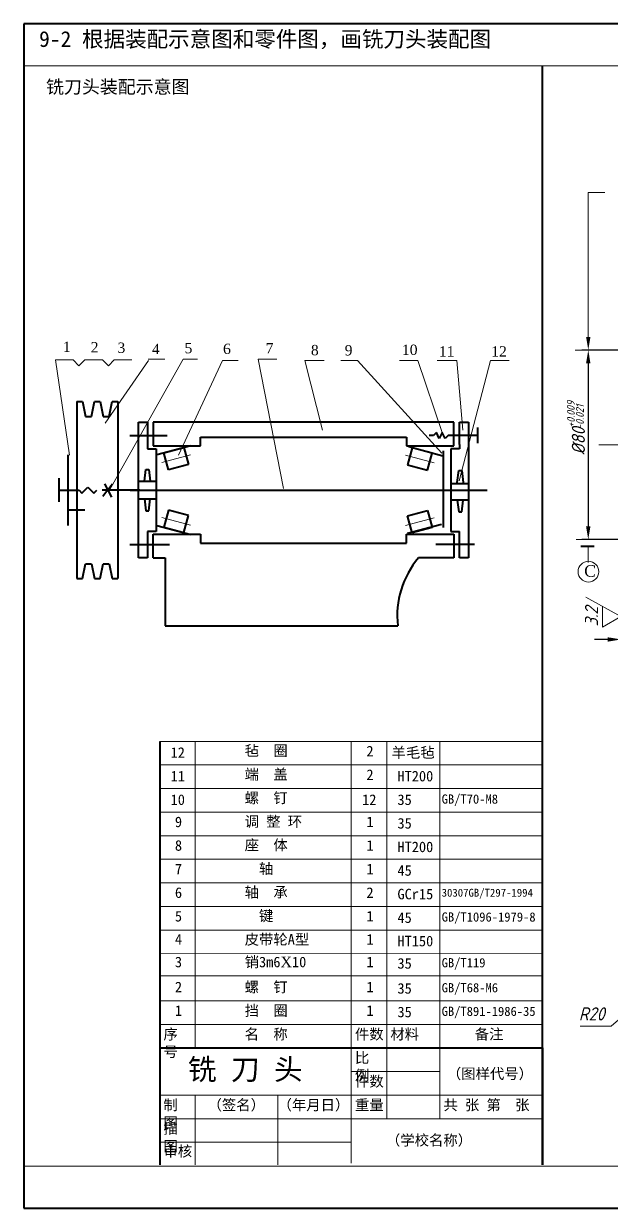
# Model space of a CAD drawing. Header units: millimetres. Extents: x 0 to 330, y 0 to 225.
# Drawn here: x 0 to 111.7, y 0 to 225 of the extents above; entities that cross this region are included whole.
import ezdxf

# ---------------------------------------------------------------- set-up
doc = ezdxf.new("R2010")
doc.units = ezdxf.units.MM
doc.header["$LTSCALE"] = 0.5
doc.layers.get('0').update_dxf_attribs({"lineweight": 15})
doc.layers.get('Defpoints').update_dxf_attribs({"lineweight": 15})
for name, color, linetype, lineweight in [('Layer1', 7, 'Continuous', 15), ('Layer2', 7, 'Continuous', 40), ('Layer3', 7, 'Continuous', 15), ('Layer4', 7, 'Continuous', 40), ('出图', 7, 'Continuous', 40), ('粗', 7, 'Continuous', 40), ('粗线', 7, 'Continuous', 40), ('细', 7, 'Continuous', 13), ('细线', 7, 'Continuous', 13), ('零件1', 7, 'Continuous', 40)]:
    doc.layers.add(name, color=color, linetype=linetype, lineweight=lineweight)
doc.styles.get("Standard").update_dxf_attribs({"font": 'TIMES.TTF'})
doc.styles.add('偏差', font='isocp.shx', dxfattribs={"oblique": 15, "height": 1.5})
doc.styles.add('数字', font='isocp.shx', dxfattribs={"oblique": 15, "height": 2.5})
doc.dimstyles.new('ISO-25', dxfattribs={"dimtxt": 2, "dimasz": 2.5, "dimexe": 1.25, "dimexo": 0.625, "dimtad": 1, "dimdsep": 46, "dimtxsty": '数字', "dimcen": 2.5, "dimadec": 0, "dimazin": 0, "dimtfac": 1, "dimtmove": 0, "dimatfit": 3, "dimfxl": 0, "dimarcsym": 0})

# ---------------------------------------------------------------- blocks, each defined once
blk = doc.blocks.new('*D26')
at = {"layer": 'Defpoints', "color": 0}
for p in [(113.52, 119.14), (113.52, 108.05), (118.21, 108.06)]:
    blk.add_point(p, dxfattribs=at)
at = {"layer": '细线', "color": 0, "lineweight": -2}
for p, q in [((113.52, 118.52), (113.52, 106.8)), ((111.02, 108.05), (108.52, 108.05)), ((118.21, 108.05), (113.52, 108.05)), ((120.71, 108.05), (123.21, 108.05)), ((118.21, 107.44), (118.21, 106.8))]:
    blk.add_line(p, q, dxfattribs=at)
at = {"layer": '细线', "color": 0}
for points in [[(111.02, 108.46), (111.02, 107.63), (113.52, 108.05)], [(120.71, 108.46), (120.71, 107.63), (118.21, 108.05)]]:
    blk.add_solid(points, dxfattribs=at)
at = {"layer": '细线', "color": 0, "insert": (115.86, 109.92), "char_height": 2.5, "attachment_point": 5, "style": '数字'}
blk.add_mtext('10', dxfattribs=at)
blk = doc.blocks.new('*D35')
at = {"layer": 'Defpoints', "color": 0}
for p in [(117.58, 163.02), (107.32, 127.02), (117.58, 127.02)]:
    blk.add_point(p, dxfattribs=at)
at = {"layer": '细线', "color": 0, "lineweight": -2}
for p, q in [((116.95, 163.02), (106.07, 163.02)), ((107.32, 160.52), (107.32, 129.52)), ((116.95, 127.02), (106.07, 127.02))]:
    blk.add_line(p, q, dxfattribs=at)
at = {"layer": '细线', "color": 0}
for points in [[(106.9, 160.52), (107.73, 160.52), (107.32, 163.02)], [(106.9, 129.52), (107.73, 129.52), (107.32, 127.02)]]:
    blk.add_solid(points, dxfattribs=at)
at = {"layer": '细线', "color": 0, "insert": (105.44, 145.74), "char_height": 2.5, "attachment_point": 5, "rotation": 90, "style": '数字'}
blk.add_mtext('%%C80', dxfattribs=at)

msp = doc.modelspace()

# ---------------------------------------------------------------- linework, layer by layer
for p, q in [((109.124, 127.018), (105.791, 127.018)), ((110.667, 127.018), (115.163, 127.018)), ((107.291, 125.679), (107.291, 122.635)), ((113.518, 112.412), (106.852, 116.098)), ((110.039, 114.335), (110.039, 110.403)), ((110.039, 110.403), (113.518, 112.412))]:
    msp.add_line(p, q)
msp.add_circle((107.35, 120.92), 1.966)
at = {"layer": 'Layer1'}
for p, q in [((0, 217), (330, 217)), ((9.382, 161.16), (6.022, 161.16)), ((6.022, 161.16), (8.739, 143.024)), ((10.502, 160.04), (9.382, 161.16)), ((11.622, 161.16), (10.502, 160.04)), ((14.982, 161.16), (11.622, 161.16)), ((16.102, 160.04), (14.982, 161.16)), ((23.711, 161.046), (15.493, 149.095)), ((17.222, 161.16), (16.102, 160.04)), ((30.323, 161.271), (16.394, 136.504)), ((17.222, 161.16), (20.582, 161.16)), ((23.678, 161.267), (26.824, 161.267)), ((37.791, 161.046), (29.452, 143.024)), ((30.323, 161.271), (33.049, 161.271)), ((37.791, 161.046), (40.787, 161.046)), ((44.589, 161.271), (49.401, 136.721)), ((44.589, 161.271), (48.108, 161.271)), ((53.427, 161.046), (56.823, 147.784)), ((53.427, 161.046), (57.143, 161.046)), ((63.46, 161.004), (60.256, 161.004)), ((79.479, 143.435), (63.46, 161.004)), ((71.927, 161.004), (71.408, 161.004)), ((71.927, 161.004), (74.902, 161.004)), ((74.902, 161.004), (79.566, 147.333)), ((79.202, 161.046), (78.621, 161.046)), ((82.36, 161.046), (79.202, 161.046)), ((83.492, 147.784), (82.36, 161.046)), ((88.757, 161.046), (82.768, 138.179)), ((91.417, 161.046), (88.757, 161.046)), ((91.417, 161.046), (92.295, 161.046)), ((26.29, 141.667), (31.699, 143.117)), ((78.018, 141.611), (72.609, 143.06)), ((26.29, 131.183), (31.699, 129.734)), ((78.018, 131.127), (72.609, 129.677))]:
    msp.add_line(p, q, dxfattribs=at)
at = {"layer": 'Layer2'}
for p, q in [((10.073, 153.213), (10.073, 119.613)), ((10.073, 153.213), (11.193, 153.213)), ((11.193, 153.213), (11.753, 150.413)), ((12.873, 150.413), (13.433, 153.213)), ((13.433, 153.213), (14.553, 153.213)), ((13.433, 153.213), (14.553, 153.213)), ((14.553, 153.213), (15.113, 150.413)), ((16.233, 150.413), (16.793, 153.213)), ((16.793, 153.213), (17.913, 153.213)), ((17.913, 153.213), (17.913, 119.613)), ((11.753, 150.413), (12.873, 150.413)), ((15.113, 150.413), (16.233, 150.413)), ((21.833, 123.533), (21.833, 149.293)), ((21.833, 149.293), (23.513, 149.293)), ((23.513, 149.293), (23.513, 144.253)), ((81.753, 149.293), (24.633, 149.293)), ((24.633, 149.293), (24.633, 144.813)), ((81.753, 144.813), (81.753, 149.293)), ((82.873, 145.053), (82.873, 149.293)), ((82.873, 149.293), (84.553, 149.293)), ((84.553, 149.293), (84.553, 123.533)), ((33.593, 146.493), (72.793, 146.493)), ((33.593, 144.813), (33.593, 146.493)), ((72.793, 146.493), (72.793, 144.813)), ((77.886, 146.773), (77.096, 146.773)), ((78.446, 147.333), (77.886, 146.773)), ((79.006, 146.213), (78.446, 147.333)), ((79.566, 147.333), (79.006, 146.213)), ((80.126, 146.213), (79.566, 147.333)), ((80.686, 146.773), (80.126, 146.213)), ((86.238, 146.773), (80.686, 146.773)), ((86.238, 148.327), (86.238, 145.329)), ((23.513, 144.253), (25.193, 144.253)), ((24.633, 144.813), (33.593, 144.813)), ((25.193, 144.253), (25.193, 128.573)), ((25.314, 143.145), (31.805, 144.884)), ((26.667, 143.507), (30.453, 144.522)), ((30.453, 144.522), (31.323, 141.277)), ((72.793, 144.813), (81.753, 144.813)), ((73.855, 144.466), (72.986, 141.22)), ((79.68, 142.861), (73.189, 144.6)), ((77.642, 143.451), (73.855, 144.466)), ((81.193, 144.253), (81.193, 128.573)), ((82.873, 144.253), (81.193, 144.253)), ((82.873, 145.053), (82.873, 144.253)), ((8.393, 143.133), (8.393, 129.693)), ((27.536, 140.262), (26.667, 143.507)), ((76.772, 140.206), (77.642, 143.451)), ((79.708, 143.891), (79.708, 129.288)), ((22.953, 138.093), (23.233, 140.333)), ((23.233, 140.333), (23.793, 140.333)), ((23.793, 140.333), (24.073, 138.093)), ((31.323, 141.277), (27.536, 140.262)), ((72.986, 141.22), (76.772, 140.206)), ((82.423, 137.873), (82.703, 140.113)), ((82.703, 140.113), (83.263, 140.113)), ((83.263, 140.113), (83.543, 137.873)), ((6.713, 138.653), (6.713, 134.173)), ((15.36, 137.625), (16.721, 135.06)), ((15.965, 136.418), (16.873, 137.625)), ((21.833, 138.093), (25.193, 138.093)), ((81.264, 137.654), (84.568, 137.654)), ((6.713, 136.413), (8.393, 136.413)), ((8.393, 136.413), (10.522, 136.413)), ((10.522, 136.413), (11.082, 135.853)), ((11.082, 135.853), (12.202, 136.973)), ((12.202, 136.973), (13.322, 135.853)), ((13.322, 135.853), (13.882, 136.413)), ((22.065, 136.413), (14.907, 136.413)), ((15.986, 136.446), (15.058, 135.211)), ((20.234, 136.413), (88.093, 136.413)), ((21.833, 134.733), (25.193, 134.733)), ((22.953, 134.733), (23.233, 132.493)), ((23.793, 132.493), (24.073, 134.733)), ((81.264, 134.58), (84.568, 134.58)), ((82.423, 134.513), (82.703, 132.273)), ((83.263, 132.273), (83.543, 134.513)), ((8.565, 132.64), (11.62, 132.64)), ((23.233, 132.493), (23.793, 132.493)), ((27.536, 132.588), (26.667, 129.343)), ((31.323, 131.574), (27.536, 132.588)), ((30.453, 128.328), (31.323, 131.574)), ((72.986, 131.517), (76.772, 132.532)), ((73.855, 128.272), (72.986, 131.517)), ((76.772, 132.532), (77.642, 129.287)), ((82.703, 132.273), (83.263, 132.273)), ((23.513, 128.573), (23.513, 123.533)), ((25.193, 128.573), (23.513, 128.573)), ((25.314, 129.705), (31.805, 127.966)), ((26.667, 129.343), (30.453, 128.328)), ((79.452, 129.877), (72.961, 128.138)), ((77.642, 129.287), (73.855, 128.272)), ((81.193, 128.573), (82.873, 128.573)), ((82.873, 123.533), (82.873, 128.573)), ((24.633, 123.533), (24.633, 128.013)), ((24.633, 128.013), (33.593, 128.013)), ((33.593, 128.013), (33.593, 126.333)), ((33.593, 126.333), (72.793, 126.333)), ((72.793, 126.333), (72.793, 128.013)), ((72.793, 128.013), (81.753, 128.013)), ((81.753, 128.013), (81.753, 123.533)), ((11.193, 119.613), (11.753, 122.413)), ((11.753, 122.413), (12.873, 122.413)), ((12.873, 122.413), (13.433, 119.613)), ((14.553, 119.613), (15.113, 122.413)), ((15.113, 122.413), (16.233, 122.413)), ((16.233, 122.413), (16.793, 119.613)), ((23.513, 123.533), (21.833, 123.533)), ((24.633, 123.533), (26.873, 123.533)), ((26.873, 123.533), (26.873, 110.653)), ((81.753, 123.533), (75.033, 123.533)), ((84.553, 123.533), (82.873, 123.533)), ((10.073, 119.613), (11.193, 119.613)), ((13.433, 119.613), (14.553, 119.613)), ((16.793, 119.613), (17.913, 119.613)), ((26.873, 110.653), (71.113, 110.653))]:
    msp.add_line(p, q, dxfattribs=at)
msp.add_ellipse((88.046, 112.536), major_axis=(-12.047, 12.047), ratio=1, start_param=0.0837469, end_param=0.8961677, dxfattribs=at)
at = {"layer": 'Layer4'}
for p, q in [((20.153, 146.773), (27.248, 146.773)), ((20.153, 126.053), (27.711, 126.053)), ((85.673, 126.053), (78.373, 126.053)), ((98.62, 30.454), (98.62, 79.734))]:
    msp.add_line(p, q, dxfattribs=at)
at = {"layer": '出图'}
msp.add_line((98.62, 30.454), (98.62, 8.226), dxfattribs=at)
at = {"layer": '粗'}
msp.add_line((98.62, 79.734), (98.62, 217), dxfattribs=at)
at = {"layer": '粗', "linetype": 'Continuous'}
for p, q in [((25.881, 88.694), (25.881, 8.226)), ((25.881, 30.454), (98.681, 30.454))]:
    msp.add_line(p, q, dxfattribs=at)
at = {"layer": '粗线'}
for p, q in [((330, 225), (0, 225)), ((0, 225), (0, 0)), ((108.463, 125.679), (105.885, 125.679)), ((0, 0), (330, 0))]:
    msp.add_line(p, q, dxfattribs=at)
at = {"layer": '细', "linetype": 'Continuous'}
for p, q in [((25.881, 88.694), (98.681, 88.694)), ((32.601, 88.694), (32.601, 30.454)), ((62.281, 88.694), (62.281, 8.583)), ((69.001, 88.694), (69.001, 17.014)), ((79.081, 88.694), (79.081, 17.014)), ((25.881, 84.214), (98.62, 84.214)), ((25.881, 79.734), (98.681, 79.734)), ((25.881, 75.254), (98.681, 75.254)), ((25.881, 70.774), (98.681, 70.774)), ((25.881, 66.294), (98.62, 66.294)), ((25.881, 61.814), (98.681, 61.814)), ((25.881, 57.334), (98.62, 57.334)), ((25.881, 52.854), (98.681, 52.854)), ((25.881, 48.46), (98.681, 48.374)), ((25.881, 44.165), (98.62, 44.165)), ((25.881, 39.414), (98.681, 39.414)), ((25.881, 34.934), (98.681, 34.934)), ((62.281, 25.974), (79.081, 25.974)), ((25.881, 21.494), (98.62, 21.494)), ((32.601, 21.494), (32.601, 8.226)), ((48.281, 21.494), (48.281, 8.226)), ((25.881, 17.014), (62.281, 17.014)), ((62.281, 17.014), (98.62, 17.014)), ((25.881, 12.534), (62.281, 12.534)), ((25.881, 12.534), (62.281, 12.534))]:
    msp.add_line(p, q, dxfattribs=at)
at = {"layer": '细'}
msp.add_line((0, 8), (330, 8), dxfattribs=at)
at = {"layer": '细线'}
for p, q in [((107.318, 165.518), (107.318, 192.941)), ((107.318, 192.941), (110.47, 192.941)), ((104.817, 163.018), (111.874, 163.018)), ((113.518, 145.018), (109.299, 145.018)), ((105.049, 127.018), (109.866, 127.018)), ((108.824, 127.018), (110.667, 127.018)), ((111.686, 34.59), (118.5, 40.469)), ((111.686, 34.59), (105.772, 34.59))]:
    msp.add_line(p, q, dxfattribs=at)
msp.add_solid([(107.735, 165.518), (107.318, 163.018), (106.901, 165.518)], dxfattribs=at)
at = {"layer": '零件1'}
msp.add_line((98.62, 8.226), (98.62, 30.454), dxfattribs=at)

# ---------------------------------------------------------------- texts
at = {"style": '偏差', "oblique": 15}
for s, p in [('+0.009', (104.756, 148.29)), ('-0.021', (106.48, 147.885))]:
    msp.add_text(s, height=1.5, rotation=90, dxfattribs=at).set_placement(p)
at = {"insert": (106.686, 110.517), "char_height": 2.5, "width": 4.68765, "attachment_point": 1, "rotation": 90, "style": '数字'}
msp.add_mtext('3.2', dxfattribs=at)
at = {"layer": 'Layer1', "linetype": 'Continuous'}
for s, p in [('1', (7.462, 162.653)), ('2', (12.74, 162.564)), ('3', (17.837, 162.475)), ('5', (30.586, 162.398)), ('7', (45.998, 162.369)), ('4', (24.381, 162.233)), ('6', (37.896, 162.264)), ('8', (54.6, 162.023)), ('9', (61.019, 161.993)), ('10', (71.905, 162.084)), ('11', (78.933, 161.783)), ('12', (88.885, 161.783))]:
    msp.add_text(s, height=1.96, dxfattribs=at).set_placement(p)
at = {"layer": 'Layer1', "linetype": 'Continuous', "insert": (4.251, 214.267), "char_height": 2.5, "width": 122.5687, "attachment_point": 1}
msp.add_mtext('{\\f宋体|b0|i0|c134|p2;铣刀头装配示意图}', dxfattribs=at)
at = {"layer": 'Layer3', "extrusion": (0, 0, -1), "insert": (106.546, 119.945), "char_height": 2.205, "width": 2.13286, "attachment_point": 1, "text_direction": (1, 0, 0)}
msp.add_mtext('C', dxfattribs=at)
at = {"layer": '细', "linetype": 'Continuous', "attachment_point": 1}
for s, insert, char_height, width in [('{\\f仿宋_GB2312|b0|i0|c134|p49;毡  圈}', (42.007, 87.914), 2, 12.9346), ('{\\f仿宋_GB2312|b0|i0|c134|p49;2}', (65.148, 87.836), 2, 5.0854), ('{\\f仿宋_GB2312|b0|i0|c134|p49;羊毛毡}', (69.93, 87.57), 2, 14.56982), ('{\\f仿宋_GB2312|b0|i0|c134|p49;12}', (27.93, 87.57), 2, 5.0854), ('{\\f仿宋_GB2312|b0|i0|c134|p49;端  盖}', (42.007, 83.434), 2, 12.9346), ('{\\f仿宋_GB2312|b0|i0|c134|p49;2}', (65.148, 83.356), 2, 5.0854), ('{\\f仿宋_GB2312|b0|i0|c134|p49;11}', (27.93, 83.09), 2, 5.0854), ('{\\f仿宋_GB2312|b0|i0|c134|p49;HT200}', (71.05, 83.09), 2, 5.0854), ('{\\f仿宋_GB2312|b0|i0|c134|p49;螺  钉}', (42.007, 78.954), 2, 12.9346), ('{\\f仿宋_GB2312|b0|i0|c134|p49;GB/T70-M8}', (79.451, 78.61), 1.75, 15.11243), ('{\\f仿宋_GB2312|b0|i0|c134|p49;10}', (27.93, 78.61), 2, 5.0854), ('{\\f仿宋_GB2312|b0|i0|c134|p49;12}', (64.33, 78.61), 2, 5.0854), ('{\\f仿宋_GB2312|b0|i0|c134|p49;35}', (71.05, 78.61), 2, 5.0854), ('{\\f仿宋_GB2312|b0|i0|c134|p49;9}', (28.748, 74.396), 2, 5.0854), ('{\\f仿宋_GB2312|b0|i0|c134|p49;调\\f仿宋_GB2312|b0|i0|c0|p49; \\f仿宋_GB2312|b0|i0|c134|p49;整 环}', (42.007, 74.474), 2, 12.9346), ('{\\f仿宋_GB2312|b0|i0|c134|p49;1}', (65.148, 74.396), 2, 5.0854), ('{\\f仿宋_GB2312|b0|i0|c134|p49;35}', (71.05, 74.13), 2, 5.0854), ('{\\f仿宋_GB2312|b0|i0|c134|p49;8}', (28.748, 69.916), 2, 5.0854), ('{\\f仿宋_GB2312|b0|i0|c134|p49;座\\f仿宋_GB2312|b0|i0|c0|p49;  \\f仿宋_GB2312|b0|i0|c134|p49;体}', (42.007, 69.994), 2, 12.9346), ('{\\f仿宋_GB2312|b0|i0|c134|p49;1}', (65.148, 69.916), 2, 5.0854), ('{\\f仿宋_GB2312|b0|i0|c134|p49;HT200}', (71.05, 69.65), 2, 5.0854), ('{\\f仿宋_GB2312|b0|i0|c134|p49;7}', (28.748, 65.436), 2, 5.0854), ('{\\f仿宋_GB2312|b0|i0|c134|p49;  轴}', (42.007, 65.514), 2, 12.9346), ('{\\f仿宋_GB2312|b0|i0|c134|p49;1}', (65.148, 65.436), 2, 5.0854), ('{\\f仿宋_GB2312|b0|i0|c134|p49;45}', (71.05, 65.17), 2, 5.0854), ('{\\f仿宋_GB2312|b0|i0|c134|p49;6}', (28.748, 60.956), 2, 5.0854), ('{\\f仿宋_GB2312|b0|i0|c134|p49;轴  承}', (42.007, 61.034), 2, 12.9346), ('{\\f仿宋_GB2312|b0|i0|c134|p49;2}', (65.148, 60.956), 2, 5.0854), ('{\\f仿宋_GB2312|b0|i0|c134|p49;30307GB/T297-1994}', (79.451, 60.69), 1.5, 5.0854), ('{\\f仿宋_GB2312|b0|i0|c134|p49;GCr15}', (71.05, 60.69), 2, 5.0854), ('{\\f仿宋_GB2312|b0|i0|c134|p49;5}', (28.748, 56.476), 2, 5.0854), ('{\\f仿宋_GB2312|b0|i0|c134|p49;  键}', (42.007, 56.554), 2, 12.9346), ('{\\f仿宋_GB2312|b0|i0|c134|p49;1}', (65.148, 56.476), 2, 5.0854), ('{\\f仿宋_GB2312|b0|i0|c134|p49;GB/T1096-1979-8}', (79.451, 56.21), 1.75, 5.0854), ('{\\f仿宋_GB2312|b0|i0|c134|p49;45}', (71.05, 56.21), 2, 5.0854), ('{\\f仿宋_GB2312|b0|i0|c134|p49;4}', (28.748, 52.082), 2, 5.0854), ('{\\f仿宋_GB2312|b0|i0|c134|p49;皮带轮A型}', (42.007, 52.074), 2, 12.9346), ('{\\f仿宋_GB2312|b0|i0|c134|p49;1}', (65.148, 52.082), 2, 5.0854), ('{\\f仿宋_GB2312|b0|i0|c134|p49;HT150}', (71.05, 51.765), 2, 5.0854), ('{\\f仿宋_GB2312|b0|i0|c134|p49;3}', (28.748, 47.787), 2, 5.0854), ('{\\fFangSong_GB2312|b0|i0|c134|p49;销3m6}X{\\fFangSong_GB2312|b0|i0|c134|p49;10}', (42.007, 47.787), 2, 12.9346), ('{\\f仿宋_GB2312|b0|i0|c134|p49;1}', (65.148, 47.787), 2, 5.0854), ('{\\f仿宋_GB2312|b0|i0|c134|p49;35}', (71.05, 47.521), 2, 5.0854), ('{\\fFangSong_GB2312|b0|i0|c134|p49;GB/T119}', (79.451, 47.521), 1.75, 15.34534), ('{\\f仿宋_GB2312|b0|i0|c134|p49;2}', (28.748, 43.036), 2, 5.0854), ('{\\f仿宋_GB2312|b0|i0|c134|p49;螺  钉 }', (42.007, 43.036), 2, 12.9346), ('{\\f仿宋_GB2312|b0|i0|c134|p49;1}', (65.148, 43.036), 2, 5.0854), ('{\\f仿宋_GB2312|b0|i0|c134|p49;GB/T68-M6}', (79.451, 42.77), 1.75, 16.61138), ('{\\f仿宋_GB2312|b0|i0|c134|p49;35}', (71.05, 42.77), 2, 5.0854), ('{\\f仿宋_GB2312|b0|i0|c134|p49;1}', (28.748, 38.556), 2, 5.0854), ('{\\f仿宋_GB2312|b0|i0|c134|p49;挡  圈}', (42.007, 38.556), 2, 12.9346), ('{\\f仿宋_GB2312|b0|i0|c134|p49;1}', (65.148, 38.556), 2, 5.0854), ('{\\f仿宋_GB2312|b0|i0|c134|p49;35}', (71.05, 38.29), 2, 5.0854), ('{\\f仿宋_GB2312|b0|i0|c134|p49;GB/T891-1986-35}', (79.451, 38.29), 1.75, 19.16981), ('{\\f仿宋_GB2312|b0|i0|c134|p49;序号}', (26.573, 34.076), 2, 5.0854), ('{\\f仿宋_GB2312|b0|i0|c134|p49;名  称}', (42.007, 34.076), 2, 12.9346), ('{\\f仿宋_GB2312|b0|i0|c134|p49;件数}', (62.973, 34.076), 2, 8.68207), ('{\\f仿宋_GB2312|b0|i0|c134|p49;材料}', (69.693, 34.076), 2, 8.6821), ('{\\f仿宋_GB2312|b0|i0|c134|p49;备注}', (85.744, 34.076), 2, 8.6821), ('{\\f仿宋_GB2312|b0|i0|c134|p49;比例}', (62.973, 29.596), 2, 5.0854), ('{\\f仿宋_GB2312|b0|i0|c134|p49;铣 刀 头}', (31.218, 28.4), 4, 31.4454), ('{\\f仿宋_GB2312|b0|i0|c134|p49;件数}', (62.973, 25.116), 2, 9.88466), ('{\\f仿宋_GB2312|b0|i0|c134|p49;（图样代号）}', (80.443, 26.569), 2, 17.6009), ('{\\f仿宋_GB2312|b0|i0|c134|p49;制图}', (26.573, 20.636), 2, 5.0854), ('{\\f仿宋_GB2312|b0|i0|c134|p49;（签名）}', (34.957, 20.636), 2, 12.21736), ('{\\f仿宋_GB2312|b0|i0|c134|p49;（年月日）}', (48.257, 20.636), 2, 17.60088), ('{\\f仿宋_GB2312|b0|i0|c134|p49;重量}', (62.973, 20.636), 2, 9.17707), ('{\\f仿宋_GB2312|b0|i0|c134|p49;共\\f仿宋_GB2312|b0|i0|c0|p49; \\f仿宋_GB2312|b0|i0|c134|p49;张 第  张}', (79.792, 20.636), 2, 26.6055), ('{\\f仿宋_GB2312|b0|i0|c134|p49;描图}', (26.573, 16.156), 2, 5.0854), ('{\\f仿宋_GB2312|b0|i0|c134|p49;（学校名称）}', (68.863, 13.94), 2, 17.6009), ('{\\f仿宋_GB2312|b0|i0|c134|p49;审核}', (26.573, 11.848), 2, 6.02822)]:
    msp.add_mtext(s, dxfattribs=dict(at, insert=insert, char_height=char_height, width=width))
at = {"layer": '细线', "insert": (2.932, 223.582), "char_height": 3, "width": 134.2978, "attachment_point": 1}
msp.add_mtext('{\\fSimHei|b0|i0|c134|p2;9-2 根据装配示意图和零件图，画铣刀头装配图}', dxfattribs=at)
at = {"layer": '细线', "insert": (105.521, 38.181), "char_height": 2.5, "width": 7.52976, "attachment_point": 1, "style": '数字'}
msp.add_mtext('R20', dxfattribs=at)

# ---------------------------------------------------------------- dimensions: what is measured, and where the dimension line sits
at = {"layer": '细线'}
dim = msp.add_linear_dim(base=(107.318, 127.018), p1=(117.579, 163.018), p2=(117.579, 127.018), angle=90, text='%%C80', dimstyle='ISO-25', dxfattribs=at)
dim.commit()
dim.dimension.update_dxf_attribs({"geometry": '*D35', "text_midpoint": (107.318, 145.737), "dimtype": 160})
dim = msp.add_linear_dim(base=(113.518, 108.047), p1=(118.21, 108.063), p2=(113.518, 119.143), text='10', dimstyle='ISO-25', dxfattribs=at)
dim.commit()
dim.dimension.update_dxf_attribs({"geometry": '*D26', "text_midpoint": (115.864, 109.922)})

doc.saveas('drawing.dxf')
